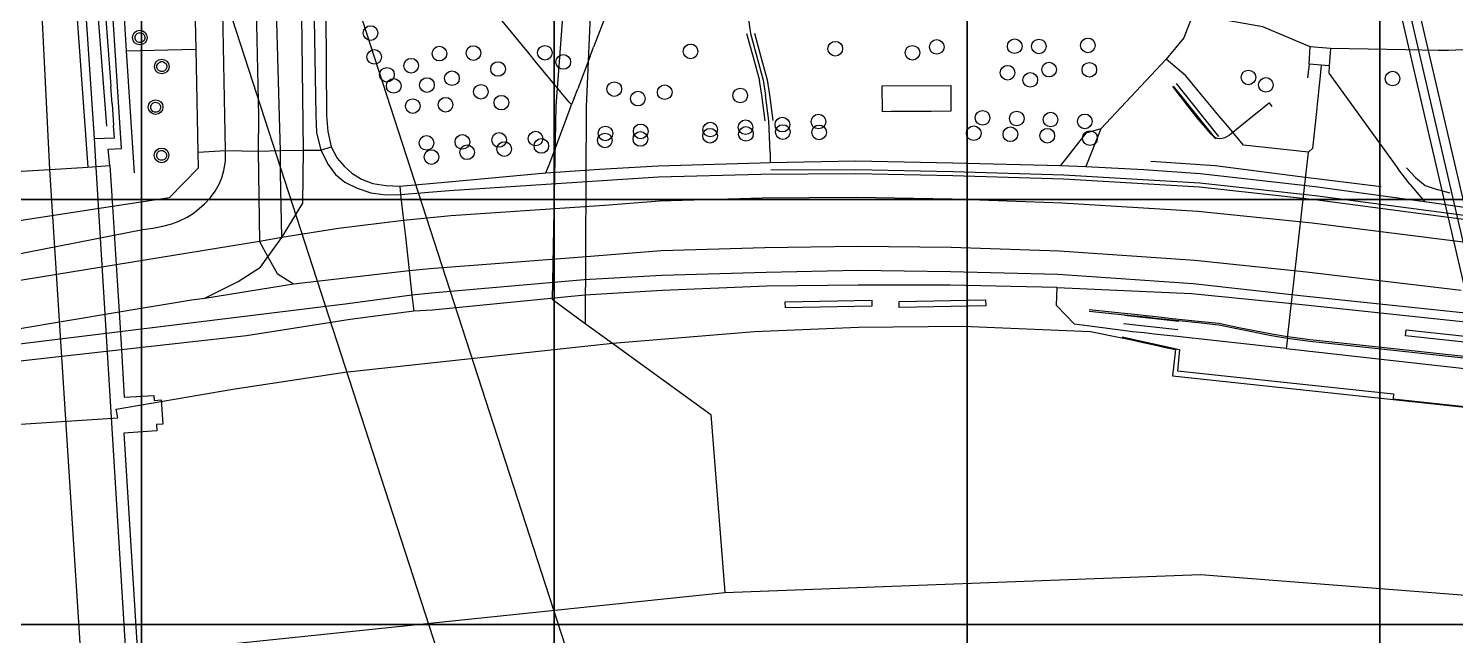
# Model space of a CAD drawing. Header units: metres. Extents: x -847 to 846, y -696 to 697.
# Drawn here: x 61.4 to 353.8, y -350.1 to -225.9 of the extents above; entities that cross this region are included whole.
import ezdxf

# ---------------------------------------------------------------- set-up
doc = ezdxf.new("R2010")
doc.units = ezdxf.units.M
for name, color, linetype in [('GREEN_ATLAS_BUILDING_OSM_LEVELS', 9, 'Continuous'), ('GREEN_ATLAS_TERRAIN_COP90', 3, 'Continuous'), ('OSM_BARRIER', 1, 'Continuous'), ('OSM_GREEN_EXISTING', 94, 'Continuous'), ('OSM_HYDROGRAPHY', 5, 'Continuous'), ('OSM_PATH', 32, 'Continuous'), ('OSM_RAILWAY', 6, 'Continuous'), ('OSM_ROAD_LOCAL', 9, 'Continuous'), ('OSM_ROAD_MAJOR', 30, 'Continuous'), ('OSM_TECHNICAL', 4, 'Continuous')]:
    doc.layers.add(name, color=color, linetype=linetype)

msp = doc.modelspace()

# ---------------------------------------------------------------- linework, layer by layer
at = {"layer": 'GREEN_ATLAS_BUILDING_OSM_LEVELS', "elevation": 6.617}
msp.add_lwpolyline([(250.409, -242.832), (246.336, -242.855), (243.693, -242.877), (238.186, -242.91), (236.375, -242.921), (236.344, -237.645), (250.377, -237.556)], close=True, dxfattribs=at)
at = {"layer": 'GREEN_ATLAS_TERRAIN_COP90'}
for points in [[(0, -260.905, 13), (84.574, -260.905, 9), (84.574, -173.937, 10), (0, -173.937, 18)], [(84.574, -260.905, 9), (169.148, -260.905, 9), (169.148, -173.937, 10), (84.574, -173.937, 10)], [(169.148, -260.905, 9), (253.723, -260.905, 5), (253.723, -173.937, 10), (169.148, -173.937, 10)], [(253.723, -260.905, 5), (338.297, -260.905, 6), (338.297, -173.937, 12), (253.723, -173.937, 10)], [(338.297, -260.905, 6), (422.871, -260.905, 7), (422.871, -173.937, 10), (338.297, -173.937, 12)], [(0, -347.873), (84.574, -347.873), (84.574, -260.905, 9), (0, -260.905, 13)], [(84.574, -347.873), (169.148, -347.873), (169.148, -260.905, 9), (84.574, -260.905, 9)], [(169.148, -347.873), (253.723, -347.873), (253.723, -260.905, 5), (169.148, -260.905, 9)], [(253.723, -347.873), (338.297, -347.873), (338.297, -260.905, 6), (253.723, -260.905, 5)], [(338.297, -347.873), (422.871, -347.873), (422.871, -260.905, 7), (338.297, -260.905, 6)], [(0, -434.842), (84.574, -434.842), (84.574, -347.873), (0, -347.873)], [(84.574, -434.842), (169.148, -434.842), (169.148, -347.873), (84.574, -347.873)], [(169.148, -434.842), (253.723, -434.842), (253.723, -347.873), (169.148, -347.873)], [(253.723, -434.842), (338.297, -434.842), (338.297, -347.873), (253.723, -347.873)], [(338.297, -434.842), (422.871, -434.842), (422.871, -347.873), (338.297, -347.873)]]:
    msp.add_3dface(points, dxfattribs=at)
at = {"layer": 'OSM_BARRIER'}
for points in [[(102.542, -102.826), (102.504, -100.666), (102.46, -98.206), (102.272, -95.178), (101.727, -92.239), (100.8, -90.035), (99.71, -88.076), (98.388, -86.172), (96.39, -84.146), (92.768, -82.031), (88.872, -80.495), (80.659, -77.3), (76.956, -76.877), (73.035, -77.534), (69.589, -79.182), (66.469, -81.586), (65.68, -82.254), (64.458, -83.935), (63.161, -85.994), (62.259, -89.134), (62.272, -92.618), (62.453, -99.709), (73.573, -254.243)], [(340.264, -212.899), (363.155, -311.327), (363.613, -312.652), (364.195, -313.932), (364.834, -314.767), (365.724, -315.491), (366.826, -315.925), (368.073, -316.125), (369.232, -316.081), (370.397, -315.791), (371.35, -315.212), (372.22, -314.455), (372.922, -313.487), (373.486, -312.396), (425.922, -195.332)], [(422.708, -193.93), (375.453, -299.36), (374.281, -300.73), (372.747, -301.598), (370.942, -302.032), (369.007, -301.932), (367.541, -301.553), (366.006, -300.73), (364.891, -299.583), (364.032, -298.002), (343.998, -211.874)], [(50.644, -273.701), (84.819, -267.033), (86.855, -266.755), (88.916, -266.354), (90.783, -265.853), (92.236, -265.363), (93.934, -264.506), (95.155, -263.727), (96.371, -262.747), (97.486, -261.801), (98.682, -260.476), (99.628, -259.174), (100.443, -257.783), (101.013, -256.447), (101.414, -254.933), (101.746, -253.04), (101.746, -250.881), (101.182, -218.888), (101.038, -212.242), (100.969, -208.134), (100.906, -203.381), (100.737, -200.653)], [(119.713, -212.197), (120.308, -243.634), (120.402, -247.163), (121.329, -250.814), (122.839, -253.764), (124.312, -255.757), (126.241, -257.337), (128.766, -258.606), (131.579, -259.519), (134.605, -259.931), (137.612, -259.886), (147.623, -259.074), (190.499, -256.269), (211.467, -255.69), (230.925, -255.545), (250.797, -255.968), (273.494, -256.647), (301.328, -258.317), (324.959, -260.899), (359.609, -265.464)], [(77.426, -245.86), (75.697, -222.973)], [(77.727, -250.625), (80.439, -250.447), (78.692, -222.984)], [(208.541, -226.925), (209.882, -231.789)], [(210.151, -226.847), (211.479, -231.667)], [(209.882, -231.789), (211.172, -236.543)], [(211.479, -231.667), (212.782, -236.431)], [(212.325, -244.814), (211.636, -239.548), (211.172, -236.543)], [(212.782, -236.431), (213.252, -239.47), (213.941, -244.747)], [(298.014, -240.483), (295.891, -237.79)], [(304.711, -248.498), (296.028, -237.678)], [(305.332, -248.009), (296.636, -237.166)], [(298.91, -241.63), (298.014, -240.483)], [(301.234, -244.569), (298.91, -241.63)], [(315.675, -241.129), (313.156, -243.144)], [(316.27, -241.864), (315.675, -241.129)], [(302.149, -245.671), (301.234, -244.569)], [(312.517, -243.656), (307.468, -247.708)], [(313.156, -243.144), (312.517, -243.656)], [(303.703, -247.53), (302.149, -245.671)], [(307.468, -247.708), (307.042, -248.02), (306.547, -248.254), (306.021, -248.387), (305.507, -248.443), (304.968, -248.376), (304.467, -248.176), (304.079, -247.897), (303.703, -247.53)], [(78.09, -253.964), (77.727, -250.625)], [(291.374, -253.074), (304.561, -253.953), (321.971, -256.18), (338.547, -258.239)], [(213.497, -254.844), (230.906, -254.732), (250.816, -255.155), (273.544, -255.834), (301.385, -257.504), (325.053, -260.098), (359.691, -264.662), (377.314, -266.777)], [(343.76, -254.387), (345.608, -256.413), (347.581, -258.005), (349.617, -258.74), (352.63, -259.508)], [(526.853, -306.296), (511.285, -303.98), (490.612, -301.175), (452.503, -296.154), (405.467, -290.177), (357.824, -284.388), (322.672, -280.703), (300.057, -278.154), (272.31, -276.217), (250.352, -275.683), (231.32, -275.46), (212.538, -275.839), (191.207, -276.473), (175.263, -277.308), (143.97, -280.069), (139.948, -280.469), (126.849, -282.262), (44.448, -292.37)], [(278.769, -283.431), (286.005, -284.176), (288.041, -284.388), (290.447, -284.644), (292.458, -284.867), (295.17, -285.156), (297.137, -285.368), (299.762, -285.646), (301.097, -285.791), (305.319, -286.236), (309.391, -287.071), (316.17, -288.407), (319.396, -288.952), (324.013, -289.564), (341.774, -291.49), (388.603, -296.589)], [(278.738, -283.72), (285.974, -284.477)], [(285.779, -286.303), (296.906, -287.494)], [(285.961, -284.577), (297.093, -285.768)], [(285.974, -284.477), (288.01, -284.688)], [(288.01, -284.688), (290.415, -284.945)], [(290.415, -284.945), (292.426, -285.167)], [(292.426, -285.167), (295.139, -285.457)], [(295.139, -285.457), (297.106, -285.668)], [(297.106, -285.668), (299.731, -285.946)], [(299.731, -285.946), (300.395, -286.013), (301.065, -286.091)], [(301.065, -286.091), (305.275, -286.536)], [(25.166, -309.134), (79.681, -305.594), (79.387, -303.824), (103.306, -299.728), (126.222, -296.221), (154.551, -293.171), (181.095, -290.31), (210.164, -287.917), (231.47, -287.037), (252.852, -286.804), (279.013, -287.883)], [(279.013, -287.883), (285.466, -289.186)], [(285.466, -289.186), (287.458, -289.631)], [(285.485, -289.008), (297.281, -291.613)], [(305.275, -286.536), (309.335, -287.36), (316.113, -288.707), (319.352, -289.253), (323.976, -289.865), (341.742, -291.791), (388.578, -296.889), (407.466, -297.991), (416.769, -298.704)], [(287.458, -289.631), (289.801, -290.143)], [(289.801, -290.143), (291.768, -290.588)], [(291.768, -290.588), (294.406, -291.167)], [(294.406, -291.167), (296.448, -291.624)], [(296.448, -291.624), (295.834, -297.023), (415.604, -309.813), (416.149, -304.726)], [(297.281, -291.613), (296.83, -295.932), (341.122, -300.641), (341.009, -301.72), (414.927, -309.602), (415.466, -304.548)]]:
    msp.add_lwpolyline(points, dxfattribs=at)
at = {"layer": 'OSM_GREEN_EXISTING'}
for points in [[(84.418, -228.762), (84.023, -228.762), (83.653, -228.606), (83.378, -228.316), (83.227, -227.949), (83.234, -227.548), (83.39, -227.181), (83.672, -226.903), (84.042, -226.758), (84.443, -226.758), (84.812, -226.914), (85.088, -227.203), (85.238, -227.57), (85.232, -227.971), (85.075, -228.339), (84.787, -228.617)], [(88.916, -234.684), (88.521, -234.684), (88.145, -234.528), (87.869, -234.238), (87.719, -233.871), (87.725, -233.47), (87.888, -233.103), (88.17, -232.836), (88.54, -232.68), (88.941, -232.68), (89.304, -232.836), (89.586, -233.125), (89.73, -233.504), (89.73, -233.893), (89.573, -234.272), (89.285, -234.539)], [(87.656, -243.01), (87.255, -243.01), (86.886, -242.855), (86.61, -242.554), (86.46, -242.187), (86.466, -241.786), (86.623, -241.419), (86.911, -241.151), (87.281, -240.996), (87.682, -241.007), (88.045, -241.163), (88.321, -241.441), (88.471, -241.819), (88.465, -242.209), (88.314, -242.587), (88.026, -242.855)], [(88.872, -252.873), (88.477, -252.873), (88.108, -252.718), (87.826, -252.428), (87.682, -252.061), (87.682, -251.66), (87.844, -251.293), (88.126, -251.025), (88.496, -250.87), (88.897, -250.881), (89.266, -251.037), (89.542, -251.315), (89.692, -251.693), (89.686, -252.083), (89.53, -252.461), (89.241, -252.729)], [(234.208, -282.752), (216.485, -283.052), (216.46, -281.828), (234.183, -281.527)], [(257.532, -282.685), (239.809, -282.974), (239.79, -281.75), (257.513, -281.46)], [(358.169, -290.399), (343.578, -288.796), (343.716, -287.572), (358.3, -289.175)]]:
    msp.add_lwpolyline(points, close=True, dxfattribs=at)
for centre in [(84.217, -227.749), (131.491, -226.825), (263.483, -229.519), (278.481, -229.352), (132.249, -231.7), (145.605, -231.032), (152.578, -230.91), (167.219, -230.865), (197.064, -230.576), (226.721, -230.031), (242.521, -230.865), (247.52, -229.652), (268.438, -229.563), (88.715, -233.671), (134.855, -235.363), (139.811, -233.515), (157.621, -234.183), (170.978, -232.747), (262.011, -234.94), (270.537, -234.316), (278.775, -234.35), (136.24, -237.634), (143.043, -237.467), (148.168, -236.075), (181.44, -238.302), (266.672, -236.409), (311.371, -235.908), (314.942, -237.433), (340.903, -236.142), (154.094, -238.847), (158.292, -241.073), (186.27, -240.239), (191.77, -238.936), (207.232, -239.604), (87.456, -241.986), (140.143, -241.786), (146.865, -241.497), (186.853, -246.951), (201.092, -246.573), (208.322, -246.105), (215.883, -245.571), (215.971, -247.085), (223.276, -244.936), (256.886, -244.179), (263.903, -244.313), (270.832, -244.524), (277.848, -244.903), (142.955, -249.311), (150.304, -249.1), (157.828, -248.71), (165.308, -248.421), (166.486, -249.935), (179.504, -248.81), (179.629, -247.374), (186.777, -248.51), (201.055, -247.842), (208.41, -247.463), (223.407, -247.163), (255.082, -247.33), (262.6, -247.541), (270.161, -247.831), (278.894, -248.343), (88.671, -251.86), (143.97, -252.205), (151.275, -251.237), (158.88, -250.569)]:
    msp.add_circle(centre, 1.5, dxfattribs=at)
at = {"layer": 'OSM_HYDROGRAPHY'}
for points in [[(-197.484, 655.883), (-176.09, 588.279), (152.653, 85.148), (173.365, 3.451), (151.012, -89.334), (158.367, -132.537), (163.529, -163.15), (171.41, -204.55), (173.252, -217.207), (170.796, -223.563), (169.455, -241.697), (168.71, -281.282), (175.501, -286.269), (181.095, -290.31)], [(173.252, -217.207), (176.484, -223.262), (175.683, -241.92), (175.501, -286.269)], [(181.095, -290.31), (201.224, -304.893), (204.087, -341.35)], [(97.686, -352.382), (204.087, -341.35), (301.541, -337.654), (396.315, -345.057), (482.01, -360.174), (537.178, -374.701)]]:
    msp.add_lwpolyline(points, dxfattribs=at)
at = {"layer": 'OSM_PATH'}
for points in [[(75.227, -253.152), (74.926, -248.432), (64.602, -94.933), (66.613, -93.531)], [(124.612, -118.689), (124.794, -126.537), (124.825, -133.728), (124.612, -189.978), (124.681, -195.611), (124.437, -197.748), (123.929, -199.952), (123.209, -201.833), (122.802, -203.091), (122.438, -204.338), (122.275, -205.596), (122.194, -208.179), (122.275, -212.186), (122.482, -243.712), (122.714, -246.951), (123.447, -250.09)], [(424.312, -194.631), (373.323, -308.834), (372.408, -310.136), (371.356, -310.982), (369.971, -311.65), (368.38, -311.739), (366.902, -311.405), (365.605, -310.581), (364.79, -309.39), (364.321, -308.021), (342.131, -212.386)], [(95.212, -208.947), (95.281, -212.13), (95.669, -230.142), (96.126, -251.226), (96.195, -254.51)], [(343.616, -230.264), (328.16, -230.019), (324.051, -229.63), (314.296, -225.556), (299.956, -223.006), (292, -222.205), (274.114, -218.309), (267.543, -217.051), (251.054, -216.26), (244.35, -216.305)], [(76.931, -219.355), (80.715, -219.11), (81.442, -230.442), (83.039, -255.467)], [(208.052, -217.819), (209.312, -226.891)], [(409.577, -218.765), (400.193, -220.925), (377.226, -227.081), (362.967, -229.897), (352.38, -230.398), (350.225, -230.365)], [(77.182, -223.051), (77.645, -229.418)], [(163.892, -230.955), (156.794, -222.35)], [(179.961, -222.472), (177.199, -229.697)], [(299.956, -223.006), (298.133, -227.793), (294.506, -232.157), (281.156, -246.439), (278.086, -254.131)], [(209.312, -226.891), (210.659, -231.723), (211.949, -236.487), (212.413, -239.515)], [(77.645, -229.418), (77.977, -233.938)], [(81.442, -230.442), (95.669, -230.142)], [(165.208, -232.546), (163.892, -230.955)], [(176.497, -231.545), (177.199, -229.697)], [(323.8, -233.214), (324.051, -229.63)], [(328.16, -230.019), (327.941, -233.548), (327.86, -235.051), (341.968, -254.565)], [(350.225, -230.365), (343.616, -230.264)], [(170.502, -238.958), (165.208, -232.546)], [(176.497, -231.545), (173.941, -238.246)], [(298.547, -235.574), (294.506, -232.157)], [(326.262, -233.415), (323.8, -233.214), (323.506, -235.964)], [(327.941, -233.548), (326.262, -233.415), (325.986, -236.231)], [(77.977, -233.938), (78.259, -237.767)], [(300.771, -238.279), (298.547, -235.574)], [(325.986, -236.231), (325.736, -238.691), (325.629, -239.704)], [(78.522, -241.318), (78.259, -237.767)], [(172.168, -240.973), (170.502, -238.958)], [(173.22, -240.127), (173.941, -238.246)], [(213.108, -244.769), (212.413, -239.515)], [(301.698, -239.393), (300.771, -238.279)], [(304.079, -242.287), (301.698, -239.393)], [(325.629, -239.704), (325.529, -240.684), (325.304, -242.866), (324.521, -250.48), (323.687, -251.237)], [(78.522, -241.318), (78.842, -245.727)], [(168.196, -253.486), (172.394, -242.276)], [(172.7, -241.463), (172.168, -240.973)], [(172.394, -242.276), (172.7, -241.463)], [(173.22, -240.127), (172.7, -241.463)], [(305, -243.389), (304.079, -242.287)], [(213.39, -251.27), (213.108, -244.769)], [(307.462, -246.294), (305, -243.389)], [(74.926, -248.432), (79.03, -248.254), (78.842, -245.727)], [(281.156, -246.439), (278.055, -247.285), (272.836, -253.942)], [(323.687, -251.237), (310.394, -249.779), (307.462, -246.294)], [(96.126, -251.226), (101.746, -250.881), (108.468, -251.014), (113.01, -250.847), (117.721, -250.825), (121.329, -250.814), (123.447, -250.09)], [(123.447, -250.09), (124.625, -252.439), (126.072, -254.053), (127.638, -255.489), (129.624, -256.703), (131.955, -257.627), (134.642, -258.039), (137.474, -258.139)], [(213.39, -251.27), (213.384, -253.296)], [(319.352, -289.253), (323.687, -251.237)], [(87.199, -449.208), (75.227, -253.152)], [(137.474, -258.139), (147.497, -257.27), (167.413, -255.467), (178.414, -254.666), (190.405, -254.031), (211.348, -253.363), (213.384, -253.296), (230.875, -252.951), (250.828, -253.397), (272.836, -253.942), (278.086, -254.131), (289.945, -254.766), (301.473, -255.601), (325.059, -258.228), (347.443, -261.311), (350.895, -261.801)], [(167.413, -255.467), (168.196, -253.486)], [(78.604, -262.269), (90.313, -260.476), (96.195, -254.51)], [(344.455, -257.749), (341.968, -254.565)], [(137.474, -258.139), (137.612, -259.886), (138.244, -265.185), (138.62, -268.469), (139.41, -275.46), (139.948, -280.469), (140.374, -283.776)], [(344.455, -257.749), (347.443, -261.311)], [(38.102, -267.79), (38.986, -268.347), (78.604, -262.269)], [(350.895, -261.801), (357.511, -262.747)], [(272.166, -278.933), (250.289, -278.41), (231.382, -278.455), (212.688, -278.633), (191.313, -279.546), (175.388, -280.469), (144.208, -283.542), (140.374, -283.776)], [(272.059, -282.573), (272.166, -278.933)], [(272.166, -278.933), (299.731, -280.147), (322.378, -282.362), (356.471, -285.98)], [(285.623, -287.739), (275.724, -286.403), (272.059, -282.573)], [(140.374, -283.776), (127.306, -285.445), (106.081, -288.785), (80.433, -291.657)], [(287.646, -287.961), (285.623, -287.739)], [(290.033, -288.217), (287.646, -287.961)], [(292.032, -288.429), (290.033, -288.217)], [(294.725, -288.718), (292.032, -288.429)], [(296.743, -288.93), (294.725, -288.718)], [(319.133, -291.368), (296.743, -288.93)], [(319.352, -289.253), (319.133, -291.368)], [(80.433, -291.657), (40.715, -296.11), (39.863, -296.232)], [(319.133, -291.368), (358.739, -295.809)]]:
    msp.add_lwpolyline(points, dxfattribs=at)
at = {"layer": 'OSM_RAILWAY'}
for points in [[(282.879, -695.747), (36.292, 63.964), (17.397, 111.486), (-9.391, 165.721)], [(-31.054, 152.474), (-5.795, 100.978), (12.467, 55.059), (256.347, -695.747)]]:
    msp.add_lwpolyline(points, dxfattribs=at)
at = {"layer": 'OSM_ROAD_LOCAL'}
msp.add_lwpolyline([(113.298, -268.67), (117.596, -261.645), (117.721, -250.825), (117.289, -212.208), (117.245, -208.167), (117.214, -205.362), (117.464, -202.546), (118.216, -199.729), (119.964, -196.345), (121.279, -194.586), (122.188, -193.384)], dxfattribs=at)
at = {"layer": 'OSM_ROAD_MAJOR'}
for points in [[(65.805, -254.732), (61.438, -168.015)], [(113.298, -268.67), (113.073, -255.512), (113.01, -250.847), (112.809, -243.979), (111.976, -212.219), (111.87, -208.156), (111.707, -201.076), (111.707, -193.429)], [(107.61, -201.666), (107.81, -208.29), (107.841, -212.386), (108.537, -243.834), (108.468, -251.014), (108.737, -269.504)], [(78.247, -449.786), (65.805, -254.732)], [(231.025, -260.476), (211.73, -260.621), (190.674, -261.256), (179.41, -262.102), (147.974, -264.206), (138.244, -265.185), (124.938, -266.855), (113.298, -268.67)], [(352.618, -269.293), (324.402, -265.764), (301.009, -263.371), (273.193, -261.612), (250.684, -260.81), (231.025, -260.476)], [(113.298, -268.67), (108.737, -269.504)], [(110.423, -272.655), (113.298, -268.67)], [(108.737, -269.504), (79.349, -274.291)], [(108.737, -269.504), (110.423, -272.655)], [(115.71, -278.187), (139.41, -275.46), (143.626, -275.026), (174.868, -272.61), (191.025, -271.352), (212.269, -270.696), (231.22, -270.44), (250.465, -270.673), (272.598, -271.397), (300.37, -273.289), (323.255, -275.672), (354.961, -279.445)], [(359.171, -270.117), (352.618, -269.293)], [(79.349, -274.291), (54.19, -278.388)], [(97.517, -281.071), (104.396, -277.664), (108.944, -274.714), (110.423, -272.655)], [(110.423, -272.655), (112.358, -276.039), (115.71, -278.187)], [(97.517, -281.071), (115.71, -278.187)], [(79.951, -283.909), (94.836, -281.438), (97.517, -281.071)], [(58.814, -287.416), (79.951, -283.909)]]:
    msp.add_lwpolyline(points, dxfattribs=at)
at = {"layer": 'OSM_TECHNICAL'}
msp.add_lwpolyline([(50.669, -255.667), (65.805, -254.732), (73.573, -254.243), (78.09, -253.964), (78.604, -262.269), (79.349, -274.291), (79.951, -283.909), (80.433, -291.657), (81.035, -301.386), (87.105, -301.008), (87.168, -302.01), (88.602, -301.921), (88.909, -306.874), (87.625, -306.963), (87.707, -308.277), (80.959, -308.7), (86.554, -398.902), (92.079, -398.557), (92.499, -405.236), (86.523, -405.615), (89.216, -449.107), (87.199, -449.208), (78.247, -449.786), (61.313, -450.833)], dxfattribs=at)

doc.saveas('drawing.dxf')
